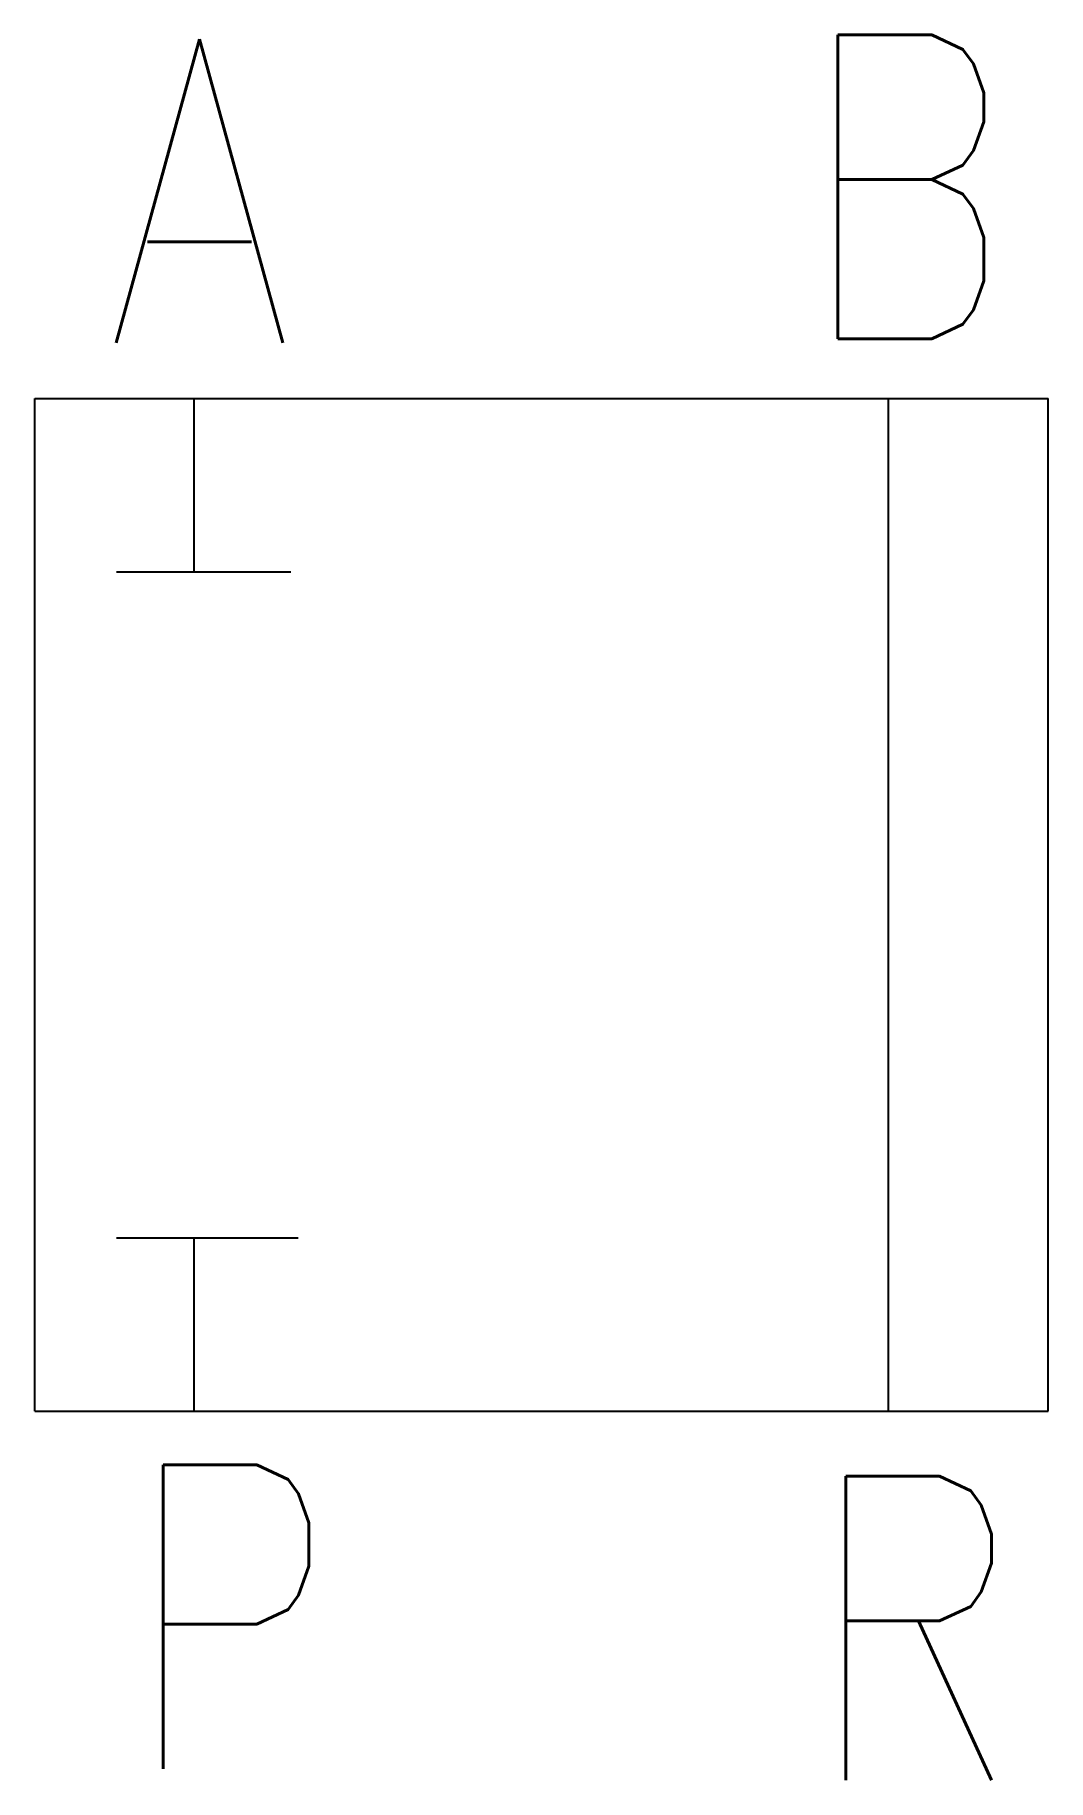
# Model space of a CAD drawing. Extents: x -1.4 to 7.6, y -12.3 to 3.2.
import ezdxf

# ---------------------------------------------------------------- set-up
doc = ezdxf.new("R2010")
doc.units = 0
doc.layers.add('2', color=1, linetype='CONTINUOUS')
doc.styles.get("Standard").update_dxf_attribs({"font": 'SIMPLEX', "width": 0.8})

msp = doc.modelspace()

# ---------------------------------------------------------------- linework, layer by layer
at = {"layer": '2', "color": 0}
for p, q in [((-1.416, 0), (7.584, 0)), ((-1.416, -9), (-1.416, 0)), ((0, -1.542), (0, 0)), ((6.168, -9), (6.168, 0)), ((7.584, -9), (7.584, 0)), ((-0.69, -1.542), (0.858, -1.542)), ((-0.69, -7.458), (0.923, -7.458)), ((0, -9), (0, -7.458)), ((-1.416, -9), (7.584, -9))]:
    msp.add_line(p, q, dxfattribs=at)

# ---------------------------------------------------------------- texts
at = {"layer": '2', "color": 0, "width": 0.8}
for s, p in [('A', (-0.787, 0.493)), ('B', (5.347, 0.531)), ('P', (-0.648, -12.177)), ('R', (5.416, -12.278))]:
    msp.add_text(s, height=2.7, dxfattribs=at).set_placement(p)

doc.saveas('drawing.dxf')
